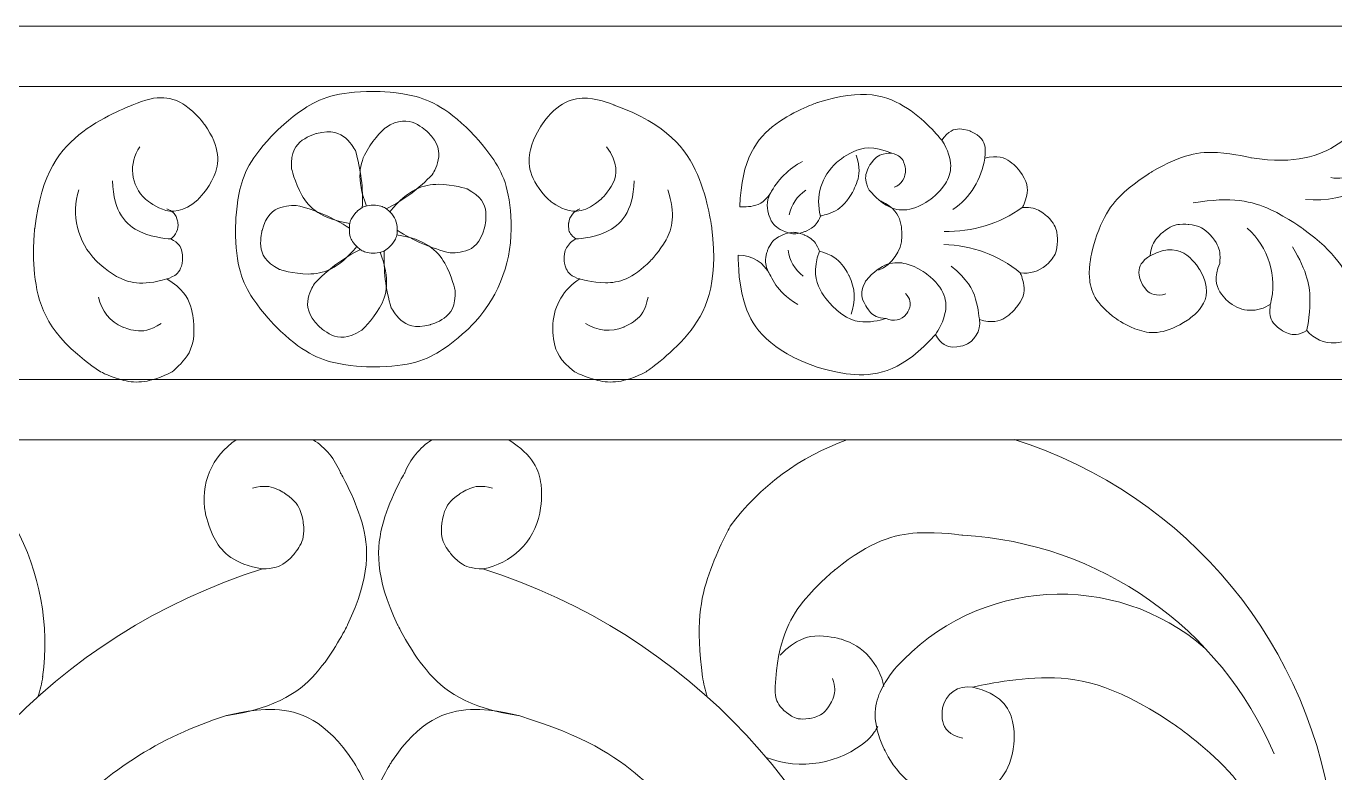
# Model space of a CAD drawing. Header units: millimetres. Extents: x 5501 to 5703, y 4457 to 4568.
# Drawn here: x 5592.64 to 5622.69, y 4551.2 to 4568.35 of the extents above; entities that cross this region are included whole.
import ezdxf

# ---------------------------------------------------------------- set-up
doc = ezdxf.new("R2010")
doc.units = ezdxf.units.MM
doc.header["$MEASUREMENT"] = 0
doc.layers.add('SITARA ALL', color=18, linetype='Continuous', true_color=0x000000)

msp = doc.modelspace()

# ---------------------------------------------------------------- linework, layer by layer
at = {"layer": 'SITARA ALL', "color": 1, "lineweight": 9, "true_color": 0xff0000}
for points, knots in [([(5700.594, 4568.351), (5700.594, 4568.351), (5600.594, 4568.351), (5550.594, 4568.351), (5500.594, 4568.351), (5500.594, 4568.351), (5500.594, 4568.351), (5500.594, 4568.351), (5500.594, 4517.803), (5500.594, 4517.803), (5500.594, 4517.803), (5501.15, 4517.596), (5501.74, 4517.595), (5502.331, 4517.595), (5502.957, 4517.802), (5503.602, 4518.797), (5503.602, 4518.797), (5503.925, 4519.294), (5504.053, 4519.871), (5504.181, 4520.448), (5504.113, 4521.103), (5503.281, 4521.948), (5503.281, 4521.948), (5502.677, 4522.63), (5502.252, 4523.435), (5501.828, 4524.24), (5501.583, 4525.168), (5501.963, 4526.95)], [0, 0, 0, 0, 0.1, 0.1, 0.1, 0.2, 0.2, 0.2, 0.3, 0.3, 0.3, 0.4, 0.4, 0.4, 0.5, 0.5, 0.5, 0.6, 0.6, 0.6, 0.7, 0.7, 0.7, 0.8, 0.8, 0.8, 1, 1, 1, 1]), ([(5595.253, 4565.581), (5594.983, 4565.206), (5595.038, 4564.688), (5595.38, 4564.378), (5595.38, 4564.378), (5595.551, 4564.223), (5595.767, 4564.145), (5595.983, 4564.066), (5596.244, 4564.065), (5596.59, 4564.372), (5596.59, 4564.372), (5596.819, 4564.602), (5596.949, 4564.897), (5597.08, 4565.193), (5597.111, 4565.555), (5596.739, 4566.088), (5596.739, 4566.088), (5596.553, 4566.354), (5596.285, 4566.534), (5596.017, 4566.715), (5595.667, 4566.81), (5595.077, 4566.538), (5595.077, 4566.538), (5594.466, 4566.313), (5593.945, 4565.927), (5593.423, 4565.54), (5592.991, 4564.991), (5592.836, 4563.7), (5592.836, 4563.7), (5592.759, 4563.054), (5592.866, 4562.414), (5592.973, 4561.774), (5593.265, 4561.139), (5594.345, 4560.414), (5594.345, 4560.414), (5594.604, 4560.281), (5594.886, 4560.214), (5595.169, 4560.147), (5595.477, 4560.147), (5595.993, 4560.414), (5595.993, 4560.414), (5596.161, 4560.546), (5596.291, 4560.714), (5596.42, 4560.882), (5596.513, 4561.087), (5596.488, 4561.512), (5596.488, 4561.512), (5596.475, 4561.724), (5596.411, 4561.927), (5596.347, 4562.13), (5596.231, 4562.322), (5595.868, 4562.544)], [0, 0, 0, 0, 0.055556, 0.055556, 0.055556, 0.111111, 0.111111, 0.111111, 0.166667, 0.166667, 0.166667, 0.222222, 0.222222, 0.222222, 0.277778, 0.277778, 0.277778, 0.333333, 0.333333, 0.333333, 0.388889, 0.388889, 0.388889, 0.444444, 0.444444, 0.444444, 0.5, 0.5, 0.5, 0.555556, 0.555556, 0.555556, 0.611111, 0.611111, 0.611111, 0.666667, 0.666667, 0.666667, 0.722222, 0.722222, 0.722222, 0.777778, 0.777778, 0.777778, 0.833333, 0.833333, 0.833333, 0.888889, 0.888889, 0.888889, 1, 1, 1, 1]), ([(5603.774, 4563.688), (5603.773, 4562.848), (5603.439, 4562.043), (5602.845, 4561.45), (5602.845, 4561.45), (5602.548, 4561.153), (5602.199, 4560.922), (5601.851, 4560.69), (5601.45, 4560.524), (5600.61, 4560.524), (5600.61, 4560.524), (5600.19, 4560.524), (5599.779, 4560.608), (5599.368, 4560.692), (5598.965, 4560.859), (5598.372, 4561.453), (5598.372, 4561.453), (5598.075, 4561.75), (5597.844, 4562.099), (5597.612, 4562.448), (5597.446, 4562.848), (5597.446, 4563.688), (5597.446, 4563.688), (5597.447, 4564.108), (5597.53, 4564.519), (5597.614, 4564.93), (5597.781, 4565.333), (5598.375, 4565.926), (5598.375, 4565.926), (5598.672, 4566.223), (5599.021, 4566.454), (5599.37, 4566.686), (5599.771, 4566.852), (5600.61, 4566.852), (5600.61, 4566.852), (5601.03, 4566.852), (5601.441, 4566.768), (5601.852, 4566.684), (5602.255, 4566.517), (5602.848, 4565.923), (5602.848, 4565.923), (5603.145, 4565.626), (5603.376, 4565.277), (5603.608, 4564.928), (5603.775, 4564.528), (5603.774, 4563.688)], [0, 0, 0, 0, 0.066667, 0.066667, 0.066667, 0.133333, 0.133333, 0.133333, 0.2, 0.2, 0.2, 0.266667, 0.266667, 0.266667, 0.333333, 0.333333, 0.333333, 0.4, 0.4, 0.4, 0.466667, 0.466667, 0.466667, 0.533333, 0.533333, 0.533333, 0.6, 0.6, 0.6, 0.666667, 0.666667, 0.666667, 0.733333, 0.733333, 0.733333, 0.8, 0.8, 0.8, 0.866667, 0.866667, 0.866667, 0.933333, 0.933333, 0.933333, 1, 1, 1, 1]), ([(5605.353, 4562.544), (5604.99, 4562.323), (5604.758, 4561.937), (5604.733, 4561.512), (5604.733, 4561.512), (5604.72, 4561.3), (5604.76, 4561.091), (5604.8, 4560.882), (5604.892, 4560.677), (5605.227, 4560.414), (5605.227, 4560.414), (5605.485, 4560.281), (5605.768, 4560.214), (5606.051, 4560.147), (5606.358, 4560.147), (5606.875, 4560.414), (5606.875, 4560.414), (5607.415, 4560.776), (5607.831, 4561.275), (5608.247, 4561.774), (5608.538, 4562.409), (5608.384, 4563.7), (5608.384, 4563.7), (5608.307, 4564.346), (5608.052, 4564.943), (5607.797, 4565.54), (5607.364, 4566.088), (5606.144, 4566.538), (5606.144, 4566.538), (5605.849, 4566.674), (5605.526, 4566.694), (5605.204, 4566.715), (5604.853, 4566.62), (5604.481, 4566.088), (5604.481, 4566.088), (5604.295, 4565.821), (5604.218, 4565.508), (5604.141, 4565.194), (5604.172, 4564.832), (5604.63, 4564.372), (5604.63, 4564.372), (5604.803, 4564.218), (5605.02, 4564.142), (5605.237, 4564.066), (5605.497, 4564.068), (5605.84, 4564.378), (5605.84, 4564.378), (5606.012, 4564.532), (5606.111, 4564.74), (5606.21, 4564.947), (5606.237, 4565.206), (5605.967, 4565.581)], [0, 0, 0, 0, 0.055556, 0.055556, 0.055556, 0.111111, 0.111111, 0.111111, 0.166667, 0.166667, 0.166667, 0.222222, 0.222222, 0.222222, 0.277778, 0.277778, 0.277778, 0.333333, 0.333333, 0.333333, 0.388889, 0.388889, 0.388889, 0.444444, 0.444444, 0.444444, 0.5, 0.5, 0.5, 0.555556, 0.555556, 0.555556, 0.611111, 0.611111, 0.611111, 0.666667, 0.666667, 0.666667, 0.722222, 0.722222, 0.722222, 0.777778, 0.777778, 0.777778, 0.833333, 0.833333, 0.833333, 0.888889, 0.888889, 0.888889, 1, 1, 1, 1]), ([(5610.877, 4563.99), (5610.757, 4564.436), (5610.9, 4564.912), (5611.247, 4565.218), (5611.247, 4565.218), (5611.42, 4565.371), (5611.63, 4565.468), (5611.839, 4565.566), (5612.084, 4565.607), (5612.512, 4565.432), (5612.512, 4565.432), (5612.411, 4565.434), (5612.313, 4565.41), (5612.215, 4565.385), (5612.12, 4565.334), (5612.013, 4565.162), (5612.013, 4565.162), (5611.959, 4565.076), (5611.931, 4564.98), (5611.902, 4564.883), (5611.898, 4564.775), (5611.991, 4564.596), (5611.991, 4564.596), (5612.151, 4564.375), (5612.385, 4564.238), (5612.618, 4564.101), (5612.925, 4564.048), (5613.376, 4564.353), (5613.376, 4564.353), (5613.601, 4564.506), (5613.746, 4564.735), (5613.89, 4564.964), (5613.954, 4565.268), (5613.663, 4565.729), (5613.663, 4565.729), (5613.327, 4566.16), (5612.873, 4566.462), (5612.419, 4566.764), (5611.848, 4566.937), (5610.809, 4566.596), (5610.809, 4566.596), (5610.29, 4566.426), (5609.852, 4566.101), (5609.414, 4565.776), (5609.058, 4565.298), (5609.027, 4564.205), (5609.027, 4564.205), (5609.183, 4564.19), (5609.335, 4564.222), (5609.488, 4564.255), (5609.637, 4564.335), (5609.784, 4564.612)], [0, 0, 0, 0, 0.055556, 0.055556, 0.055556, 0.111111, 0.111111, 0.111111, 0.166667, 0.166667, 0.166667, 0.222222, 0.222222, 0.222222, 0.277778, 0.277778, 0.277778, 0.333333, 0.333333, 0.333333, 0.388889, 0.388889, 0.388889, 0.444444, 0.444444, 0.444444, 0.5, 0.5, 0.5, 0.555556, 0.555556, 0.555556, 0.611111, 0.611111, 0.611111, 0.666667, 0.666667, 0.666667, 0.722222, 0.722222, 0.722222, 0.777778, 0.777778, 0.777778, 0.833333, 0.833333, 0.833333, 0.888889, 0.888889, 0.888889, 1, 1, 1, 1]), ([(5600.907, 4564.152), (5601.303, 4564.353), (5601.662, 4564.622), (5601.967, 4564.946), (5601.967, 4564.946), (5602.066, 4565.1), (5602.103, 4565.278), (5602.141, 4565.457), (5602.118, 4565.659), (5601.859, 4565.916), (5601.859, 4565.916), (5601.729, 4566.045), (5601.563, 4566.12), (5601.397, 4566.195), (5601.194, 4566.215), (5600.887, 4566.016), (5600.887, 4566.016), (5600.635, 4565.791), (5600.466, 4565.498), (5600.297, 4565.206), (5600.211, 4564.848), (5600.454, 4564.216)], [0, 0, 0, 0, 0.125, 0.125, 0.125, 0.25, 0.25, 0.25, 0.375, 0.375, 0.375, 0.5, 0.5, 0.5, 0.625, 0.625, 0.625, 0.75, 0.75, 0.75, 1, 1, 1, 1]), ([(5622.594, 4564.872), (5622.962, 4564.811), (5623.332, 4564.971), (5623.539, 4565.281), (5623.539, 4565.281), (5623.643, 4565.436), (5623.696, 4565.615), (5623.749, 4565.793), (5623.752, 4565.995), (5623.554, 4566.311), (5623.554, 4566.311), (5623.2, 4565.929), (5622.763, 4565.645), (5622.326, 4565.362), (5621.806, 4565.177), (5620.773, 4565.324), (5620.773, 4565.324), (5620.387, 4565.426), (5619.989, 4565.448), (5619.591, 4565.471), (5619.18, 4565.414), (5618.492, 4565.009), (5618.492, 4565.009), (5618.148, 4564.806), (5617.851, 4564.538), (5617.555, 4564.271), (5617.305, 4563.937), (5617.108, 4563.163), (5617.108, 4563.163), (5617.034, 4562.874), (5617.053, 4562.576), (5617.072, 4562.279), (5617.184, 4561.973), (5617.671, 4561.627), (5617.671, 4561.627), (5617.915, 4561.454), (5618.199, 4561.365), (5618.484, 4561.276), (5618.809, 4561.271), (5619.307, 4561.601), (5619.307, 4561.601), (5619.501, 4561.724), (5619.629, 4561.913), (5619.757, 4562.102), (5619.819, 4562.356), (5619.588, 4562.753), (5619.588, 4562.753), (5619.473, 4562.951), (5619.289, 4563.087), (5619.106, 4563.222), (5618.854, 4563.293), (5618.448, 4563.078), (5618.448, 4563.078), (5618.343, 4563.019), (5618.268, 4562.925), (5618.193, 4562.831), (5618.149, 4562.702), (5618.241, 4562.479), (5618.241, 4562.479), (5618.287, 4562.368), (5618.371, 4562.282), (5618.455, 4562.197), (5618.578, 4562.137), (5618.81, 4562.202)], [0, 0, 0, 0, 0.045455, 0.045455, 0.045455, 0.090909, 0.090909, 0.090909, 0.136364, 0.136364, 0.136364, 0.181818, 0.181818, 0.181818, 0.227273, 0.227273, 0.227273, 0.272727, 0.272727, 0.272727, 0.318182, 0.318182, 0.318182, 0.363636, 0.363636, 0.363636, 0.409091, 0.409091, 0.409091, 0.454545, 0.454545, 0.454545, 0.5, 0.5, 0.5, 0.545455, 0.545455, 0.545455, 0.590909, 0.590909, 0.590909, 0.636364, 0.636364, 0.636364, 0.681818, 0.681818, 0.681818, 0.727273, 0.727273, 0.727273, 0.772727, 0.772727, 0.772727, 0.818182, 0.818182, 0.818182, 0.863636, 0.863636, 0.863636, 0.909091, 0.909091, 0.909091, 1, 1, 1, 1]), ([(5600.357, 4564.177), (5600.38, 4564.621), (5600.327, 4565.066), (5600.199, 4565.492), (5600.199, 4565.492), (5600.115, 4565.655), (5599.979, 4565.776), (5599.844, 4565.898), (5599.658, 4565.98), (5599.305, 4565.884), (5599.305, 4565.884), (5599.128, 4565.835), (5598.98, 4565.729), (5598.833, 4565.623), (5598.713, 4565.458), (5598.732, 4565.092), (5598.732, 4565.092), (5598.802, 4564.761), (5598.971, 4564.469), (5599.139, 4564.176), (5599.406, 4563.922), (5600.075, 4563.817)], [0, 0, 0, 0, 0.125, 0.125, 0.125, 0.25, 0.25, 0.25, 0.375, 0.375, 0.375, 0.5, 0.5, 0.5, 0.625, 0.625, 0.625, 0.75, 0.75, 0.75, 1, 1, 1, 1]), ([(5615.465, 4562.685), (5615.677, 4562.656), (5615.89, 4562.719), (5616.053, 4562.857), (5616.053, 4562.857), (5616.134, 4562.926), (5616.199, 4563.01), (5616.264, 4563.095), (5616.312, 4563.195), (5616.319, 4563.409), (5616.319, 4563.409), (5616.322, 4563.515), (5616.303, 4563.62), (5616.283, 4563.725), (5616.241, 4563.828), (5616.087, 4563.976), (5616.087, 4563.976), (5616.01, 4564.049), (5615.919, 4564.105), (5615.828, 4564.161), (5615.723, 4564.199), (5615.511, 4564.183), (5615.511, 4564.183), (5615.584, 4564.318), (5615.614, 4564.469), (5615.645, 4564.619), (5615.632, 4564.785), (5615.446, 4565.03), (5615.446, 4565.03), (5615.353, 4565.152), (5615.228, 4565.242), (5615.103, 4565.331), (5614.946, 4565.387), (5614.647, 4565.318), (5614.647, 4565.318), (5614.675, 4565.446), (5614.655, 4565.575), (5614.636, 4565.704), (5614.568, 4565.834), (5614.327, 4565.935), (5614.327, 4565.935), (5614.206, 4565.985), (5614.076, 4565.989), (5613.945, 4565.992), (5613.806, 4565.949), (5613.663, 4565.729)], [0, 0, 0, 0, 0.0625, 0.0625, 0.0625, 0.125, 0.125, 0.125, 0.1875, 0.1875, 0.1875, 0.25, 0.25, 0.25, 0.3125, 0.3125, 0.3125, 0.375, 0.375, 0.375, 0.4375, 0.4375, 0.4375, 0.5, 0.5, 0.5, 0.5625, 0.5625, 0.5625, 0.625, 0.625, 0.625, 0.6875, 0.6875, 0.6875, 0.75, 0.75, 0.75, 0.8125, 0.8125, 0.8125, 0.875, 0.875, 0.875, 1, 1, 1, 1]), ([(5609.746, 4564.548), (5609.655, 4564.396), (5609.631, 4564.213), (5609.681, 4564.043), (5609.681, 4564.043), (5609.706, 4563.959), (5609.748, 4563.881), (5609.79, 4563.803), (5609.85, 4563.732), (5610.008, 4563.654), (5610.008, 4563.654), (5610.088, 4563.615), (5610.174, 4563.593), (5610.259, 4563.572), (5610.351, 4563.568), (5610.516, 4563.631), (5610.516, 4563.631), (5610.599, 4563.663), (5610.673, 4563.712), (5610.747, 4563.76), (5610.812, 4563.825), (5610.877, 4563.99), (5610.877, 4563.99), (5611.028, 4564.022), (5611.169, 4564.085), (5611.31, 4564.148), (5611.44, 4564.242), (5611.597, 4564.508), (5611.597, 4564.508), (5611.675, 4564.642), (5611.723, 4564.788), (5611.772, 4564.934), (5611.79, 4565.094), (5611.699, 4565.389)], [0, 0, 0, 0, 0.083333, 0.083333, 0.083333, 0.166667, 0.166667, 0.166667, 0.25, 0.25, 0.25, 0.333333, 0.333333, 0.333333, 0.416667, 0.416667, 0.416667, 0.5, 0.5, 0.5, 0.583333, 0.583333, 0.583333, 0.666667, 0.666667, 0.666667, 0.75, 0.75, 0.75, 0.833333, 0.833333, 0.833333, 1, 1, 1, 1]), ([(5612.568, 4564.65), (5612.735, 4564.715), (5612.841, 4564.882), (5612.828, 4565.061), (5612.828, 4565.061), (5612.822, 4565.151), (5612.787, 4565.234), (5612.751, 4565.316), (5612.687, 4565.391), (5612.512, 4565.432)], [0, 0, 0, 0, 0.25, 0.25, 0.25, 0.5, 0.5, 0.5, 1, 1, 1, 1]), ([(5593.847, 4564.594), (5593.669, 4564.019), (5593.822, 4563.393), (5594.244, 4562.964), (5594.244, 4562.964), (5594.455, 4562.75), (5594.717, 4562.603), (5594.978, 4562.455), (5595.29, 4562.374), (5595.868, 4562.544), (5595.868, 4562.544), (5595.966, 4562.571), (5596.052, 4562.627), (5596.137, 4562.683), (5596.209, 4562.769), (5596.23, 4562.973), (5596.23, 4562.973), (5596.24, 4563.075), (5596.218, 4563.175), (5596.196, 4563.275), (5596.143, 4563.373), (5595.959, 4563.465), (5595.959, 4563.465), (5595.594, 4563.474), (5595.264, 4563.625), (5594.934, 4563.776), (5594.64, 4564.069), (5594.623, 4564.8)], [0, 0, 0, 0, 0.1, 0.1, 0.1, 0.2, 0.2, 0.2, 0.3, 0.3, 0.3, 0.4, 0.4, 0.4, 0.5, 0.5, 0.5, 0.6, 0.6, 0.6, 0.7, 0.7, 0.7, 0.8, 0.8, 0.8, 1, 1, 1, 1]), ([(5601.16, 4563.663), (5601.533, 4563.421), (5601.945, 4563.244), (5602.378, 4563.142), (5602.378, 4563.142), (5602.561, 4563.134), (5602.734, 4563.19), (5602.907, 4563.246), (5603.071, 4563.367), (5603.164, 4563.721), (5603.164, 4563.721), (5603.211, 4563.898), (5603.193, 4564.079), (5603.174, 4564.26), (5603.091, 4564.446), (5602.765, 4564.612), (5602.765, 4564.612), (5602.444, 4564.717), (5602.106, 4564.718), (5601.768, 4564.718), (5601.415, 4564.613), (5600.989, 4564.087)], [0, 0, 0, 0, 0.125, 0.125, 0.125, 0.25, 0.25, 0.25, 0.375, 0.375, 0.375, 0.5, 0.5, 0.5, 0.625, 0.625, 0.625, 0.75, 0.75, 0.75, 1, 1, 1, 1]), ([(5605.355, 4564.152), (5605.216, 4564.104), (5605.116, 4563.982), (5605.096, 4563.837), (5605.096, 4563.837), (5605.086, 4563.765), (5605.097, 4563.692), (5605.108, 4563.62), (5605.14, 4563.548), (5605.261, 4563.465), (5605.261, 4563.465), (5605.626, 4563.473), (5605.956, 4563.624), (5606.285, 4563.776), (5606.579, 4564.07), (5606.598, 4564.8)], [0, 0, 0, 0, 0.166667, 0.166667, 0.166667, 0.333333, 0.333333, 0.333333, 0.5, 0.5, 0.5, 0.666667, 0.666667, 0.666667, 1, 1, 1, 1]), ([(5605.261, 4563.465), (5605.078, 4563.373), (5604.97, 4563.177), (5604.991, 4562.973), (5604.991, 4562.973), (5605.001, 4562.871), (5605.042, 4562.777), (5605.083, 4562.684), (5605.155, 4562.598), (5605.353, 4562.544), (5605.353, 4562.544), (5605.641, 4562.459), (5605.942, 4562.457), (5606.242, 4562.455), (5606.554, 4562.536), (5606.976, 4562.964), (5606.976, 4562.964), (5607.188, 4563.178), (5607.331, 4563.442), (5607.475, 4563.706), (5607.551, 4564.019), (5607.374, 4564.594)], [0, 0, 0, 0, 0.125, 0.125, 0.125, 0.25, 0.25, 0.25, 0.375, 0.375, 0.375, 0.5, 0.5, 0.5, 0.625, 0.625, 0.625, 0.75, 0.75, 0.75, 1, 1, 1, 1]), ([(5612.213, 4562.745), (5612.528, 4562.878), (5612.737, 4563.183), (5612.748, 4563.525), (5612.748, 4563.525), (5612.754, 4563.696), (5612.709, 4563.861), (5612.665, 4564.026), (5612.57, 4564.184), (5612.265, 4564.338)], [0, 0, 0, 0, 0.25, 0.25, 0.25, 0.5, 0.5, 0.5, 1, 1, 1, 1]), ([(5622.044, 4561.36), (5622.204, 4561.167), (5622.446, 4561.062), (5622.696, 4561.077), (5622.696, 4561.077), (5622.821, 4561.085), (5622.941, 4561.122), (5623.06, 4561.159), (5623.174, 4561.226), (5623.31, 4561.436), (5623.31, 4561.436), (5623.249, 4561.885), (5623.098, 4562.312), (5622.947, 4562.739), (5622.706, 4563.145), (5621.977, 4563.683), (5621.977, 4563.683), (5621.612, 4563.952), (5621.201, 4564.141), (5620.789, 4564.331), (5620.331, 4564.441), (5619.437, 4564.293)], [0, 0, 0, 0, 0.125, 0.125, 0.125, 0.25, 0.25, 0.25, 0.375, 0.375, 0.375, 0.5, 0.5, 0.5, 0.625, 0.625, 0.625, 0.75, 0.75, 0.75, 1, 1, 1, 1]), ([(5595.959, 4563.465), (5596.08, 4563.548), (5596.144, 4563.692), (5596.124, 4563.837), (5596.124, 4563.837), (5596.114, 4563.91), (5596.084, 4563.977), (5596.054, 4564.043), (5596.004, 4564.104), (5595.866, 4564.152)], [0, 0, 0, 0, 0.25, 0.25, 0.25, 0.5, 0.5, 0.5, 1, 1, 1, 1]), ([(5600.06, 4563.713), (5599.687, 4563.956), (5599.275, 4564.132), (5598.842, 4564.234), (5598.842, 4564.234), (5598.659, 4564.242), (5598.486, 4564.186), (5598.313, 4564.13), (5598.149, 4564.009), (5598.056, 4563.655), (5598.056, 4563.655), (5598.009, 4563.478), (5598.028, 4563.297), (5598.046, 4563.116), (5598.129, 4562.93), (5598.455, 4562.764), (5598.455, 4562.764), (5598.777, 4562.659), (5599.114, 4562.658), (5599.452, 4562.658), (5599.805, 4562.763), (5600.231, 4563.289)], [0, 0, 0, 0, 0.125, 0.125, 0.125, 0.25, 0.25, 0.25, 0.375, 0.375, 0.375, 0.5, 0.5, 0.5, 0.625, 0.625, 0.625, 0.75, 0.75, 0.75, 1, 1, 1, 1]), ([(5601.161, 4563.688), (5601.161, 4563.834), (5601.103, 4563.974), (5601, 4564.077), (5601, 4564.077), (5600.948, 4564.129), (5600.887, 4564.169), (5600.826, 4564.209), (5600.756, 4564.238), (5600.61, 4564.238), (5600.61, 4564.238), (5600.537, 4564.238), (5600.466, 4564.224), (5600.394, 4564.21), (5600.324, 4564.181), (5600.221, 4564.078), (5600.221, 4564.078), (5600.17, 4564.026), (5600.129, 4563.965), (5600.089, 4563.904), (5600.06, 4563.834), (5600.06, 4563.688), (5600.06, 4563.688), (5600.06, 4563.615), (5600.074, 4563.544), (5600.089, 4563.472), (5600.118, 4563.402), (5600.221, 4563.299), (5600.221, 4563.299), (5600.272, 4563.247), (5600.333, 4563.207), (5600.394, 4563.167), (5600.464, 4563.138), (5600.61, 4563.138), (5600.61, 4563.138), (5600.683, 4563.138), (5600.755, 4563.152), (5600.826, 4563.166), (5600.896, 4563.195), (5600.999, 4563.298), (5600.999, 4563.298), (5601.051, 4563.35), (5601.091, 4563.411), (5601.131, 4563.472), (5601.16, 4563.542), (5601.161, 4563.688)], [0, 0, 0, 0, 0.066667, 0.066667, 0.066667, 0.133333, 0.133333, 0.133333, 0.2, 0.2, 0.2, 0.266667, 0.266667, 0.266667, 0.333333, 0.333333, 0.333333, 0.4, 0.4, 0.4, 0.466667, 0.466667, 0.466667, 0.533333, 0.533333, 0.533333, 0.6, 0.6, 0.6, 0.666667, 0.666667, 0.666667, 0.733333, 0.733333, 0.733333, 0.8, 0.8, 0.8, 0.866667, 0.866667, 0.866667, 0.933333, 0.933333, 0.933333, 1, 1, 1, 1]), ([(5621.209, 4561.967), (5620.926, 4561.766), (5620.544, 4561.778), (5620.274, 4561.995), (5620.274, 4561.995), (5620.138, 4562.104), (5620.047, 4562.251), (5619.956, 4562.398), (5619.91, 4562.583), (5620.045, 4562.902), (5620.045, 4562.902), (5620.057, 4563.009), (5620.049, 4563.115), (5620.04, 4563.222), (5620.01, 4563.329), (5619.876, 4563.497), (5619.876, 4563.497), (5619.81, 4563.581), (5619.728, 4563.649), (5619.646, 4563.718), (5619.548, 4563.772), (5619.335, 4563.796), (5619.335, 4563.796), (5619.228, 4563.807), (5619.122, 4563.798), (5619.015, 4563.788), (5618.909, 4563.757), (5618.742, 4563.622), (5618.742, 4563.622), (5618.659, 4563.555), (5618.591, 4563.472), (5618.523, 4563.389), (5618.47, 4563.291), (5618.448, 4563.078)], [0, 0, 0, 0, 0.083333, 0.083333, 0.083333, 0.166667, 0.166667, 0.166667, 0.25, 0.25, 0.25, 0.333333, 0.333333, 0.333333, 0.416667, 0.416667, 0.416667, 0.5, 0.5, 0.5, 0.583333, 0.583333, 0.583333, 0.666667, 0.666667, 0.666667, 0.75, 0.75, 0.75, 0.833333, 0.833333, 0.833333, 1, 1, 1, 1]), ([(5620.677, 4563.711), (5621.164, 4563.273), (5621.368, 4562.602), (5621.209, 4561.967), (5621.209, 4561.967), (5621.185, 4561.858), (5621.195, 4561.747), (5621.205, 4561.636), (5621.248, 4561.523), (5621.429, 4561.391), (5621.429, 4561.391), (5621.519, 4561.325), (5621.625, 4561.29), (5621.73, 4561.254), (5621.851, 4561.248), (5622.044, 4561.36), (5622.044, 4561.36), (5622.112, 4561.69), (5622.116, 4562.026), (5622.121, 4562.362), (5622.062, 4562.705), (5621.715, 4563.282)], [0, 0, 0, 0, 0.125, 0.125, 0.125, 0.25, 0.25, 0.25, 0.375, 0.375, 0.375, 0.5, 0.5, 0.5, 0.625, 0.625, 0.625, 0.75, 0.75, 0.75, 1, 1, 1, 1]), ([(5600.863, 4563.199), (5600.84, 4562.755), (5600.893, 4562.31), (5601.021, 4561.884), (5601.021, 4561.884), (5601.106, 4561.722), (5601.241, 4561.6), (5601.376, 4561.478), (5601.563, 4561.397), (5601.916, 4561.493), (5601.916, 4561.493), (5602.092, 4561.541), (5602.24, 4561.647), (5602.388, 4561.754), (5602.507, 4561.918), (5602.488, 4562.284), (5602.488, 4562.284), (5602.418, 4562.615), (5602.25, 4562.907), (5602.081, 4563.2), (5601.814, 4563.454), (5601.145, 4563.56)], [0, 0, 0, 0, 0.125, 0.125, 0.125, 0.25, 0.25, 0.25, 0.375, 0.375, 0.375, 0.5, 0.5, 0.5, 0.625, 0.625, 0.625, 0.75, 0.75, 0.75, 1, 1, 1, 1]), ([(5611.58, 4561.732), (5611.69, 4562.021), (5611.674, 4562.342), (5611.535, 4562.618), (5611.535, 4562.618), (5611.466, 4562.756), (5611.369, 4562.876), (5611.272, 4562.996), (5611.148, 4563.099), (5610.851, 4563.182), (5610.851, 4563.182), (5610.822, 4563.264), (5610.777, 4563.339), (5610.732, 4563.413), (5610.671, 4563.48), (5610.513, 4563.551), (5610.513, 4563.551), (5610.433, 4563.586), (5610.348, 4563.605), (5610.264, 4563.623), (5610.173, 4563.624), (5610.013, 4563.558), (5610.013, 4563.558), (5609.932, 4563.525), (5609.861, 4563.476), (5609.789, 4563.427), (5609.726, 4563.362), (5609.664, 4563.2), (5609.664, 4563.2), (5609.633, 4563.118), (5609.62, 4563.033), (5609.606, 4562.947), (5609.61, 4562.857), (5609.685, 4562.7), (5609.685, 4562.7), (5609.76, 4562.547), (5609.855, 4562.405), (5609.951, 4562.264), (5610.068, 4562.134), (5610.36, 4561.957)], [0, 0, 0, 0, 0.071429, 0.071429, 0.071429, 0.142857, 0.142857, 0.142857, 0.214286, 0.214286, 0.214286, 0.285714, 0.285714, 0.285714, 0.357143, 0.357143, 0.357143, 0.428571, 0.428571, 0.428571, 0.5, 0.5, 0.5, 0.571429, 0.571429, 0.571429, 0.642857, 0.642857, 0.642857, 0.714286, 0.714286, 0.714286, 0.785714, 0.785714, 0.785714, 0.857143, 0.857143, 0.857143, 1, 1, 1, 1]), ([(5600.314, 4563.224), (5599.917, 4563.023), (5599.558, 4562.754), (5599.253, 4562.43), (5599.253, 4562.43), (5599.155, 4562.276), (5599.117, 4562.098), (5599.079, 4561.919), (5599.102, 4561.717), (5599.362, 4561.46), (5599.362, 4561.46), (5599.491, 4561.331), (5599.657, 4561.256), (5599.824, 4561.181), (5600.026, 4561.161), (5600.333, 4561.36), (5600.333, 4561.36), (5600.585, 4561.586), (5600.754, 4561.878), (5600.923, 4562.17), (5601.009, 4562.528), (5600.766, 4563.16)], [0, 0, 0, 0, 0.125, 0.125, 0.125, 0.25, 0.25, 0.25, 0.375, 0.375, 0.375, 0.5, 0.5, 0.5, 0.625, 0.625, 0.625, 0.75, 0.75, 0.75, 1, 1, 1, 1]), ([(5614.526, 4561.612), (5614.566, 4561.353), (5614.415, 4561.102), (5614.167, 4561.017), (5614.167, 4561.017), (5614.043, 4560.975), (5613.912, 4560.98), (5613.782, 4560.985), (5613.646, 4561.037), (5613.518, 4561.266), (5613.518, 4561.266), (5613.678, 4561.486), (5613.736, 4561.75), (5613.794, 4562.014), (5613.75, 4562.323), (5613.32, 4562.657), (5613.32, 4562.657), (5613.105, 4562.825), (5612.843, 4562.891), (5612.581, 4562.958), (5612.272, 4562.924), (5611.923, 4562.506), (5611.923, 4562.506), (5611.871, 4562.419), (5611.843, 4562.322), (5611.815, 4562.225), (5611.812, 4562.117), (5611.908, 4561.939), (5611.908, 4561.939), (5611.955, 4561.85), (5612.025, 4561.776), (5612.095, 4561.703), (5612.186, 4561.646), (5612.388, 4561.637), (5612.388, 4561.637), (5612.169, 4561.564), (5611.938, 4561.556), (5611.708, 4561.548), (5611.466, 4561.605), (5611.14, 4561.933), (5611.14, 4561.933), (5610.977, 4562.097), (5610.867, 4562.3), (5610.758, 4562.503), (5610.702, 4562.745), (5610.851, 4563.182)], [0, 0, 0, 0, 0.0625, 0.0625, 0.0625, 0.125, 0.125, 0.125, 0.1875, 0.1875, 0.1875, 0.25, 0.25, 0.25, 0.3125, 0.3125, 0.3125, 0.375, 0.375, 0.375, 0.4375, 0.4375, 0.4375, 0.5, 0.5, 0.5, 0.5625, 0.5625, 0.5625, 0.625, 0.625, 0.625, 0.6875, 0.6875, 0.6875, 0.75, 0.75, 0.75, 0.8125, 0.8125, 0.8125, 0.875, 0.875, 0.875, 1, 1, 1, 1]), ([(5613.706, 4563.337), (5614.346, 4563.319), (5614.963, 4563.091), (5615.462, 4562.688), (5615.462, 4562.688), (5615.526, 4562.549), (5615.547, 4562.397), (5615.567, 4562.244), (5615.544, 4562.08), (5615.342, 4561.848), (5615.342, 4561.848), (5615.241, 4561.732), (5615.111, 4561.65), (5614.98, 4561.569), (5614.821, 4561.523), (5614.526, 4561.612), (5614.526, 4561.612), (5614.508, 4561.852), (5614.44, 4562.083), (5614.372, 4562.315), (5614.254, 4562.537), (5613.877, 4562.837)], [0, 0, 0, 0, 0.125, 0.125, 0.125, 0.25, 0.25, 0.25, 0.375, 0.375, 0.375, 0.5, 0.5, 0.5, 0.625, 0.625, 0.625, 0.75, 0.75, 0.75, 1, 1, 1, 1]), ([(5609.72, 4562.633), (5609.591, 4562.918), (5609.303, 4563.098), (5608.991, 4563.088), (5608.991, 4563.088), (5608.97, 4562.542), (5609.122, 4562.019), (5609.275, 4561.495), (5609.6, 4560.995), (5610.614, 4560.586), (5610.614, 4560.586), (5611.121, 4560.382), (5611.665, 4560.348), (5612.209, 4560.314), (5612.79, 4560.45), (5613.518, 4561.266)], [0, 0, 0, 0, 0.166667, 0.166667, 0.166667, 0.333333, 0.333333, 0.333333, 0.5, 0.5, 0.5, 0.666667, 0.666667, 0.666667, 1, 1, 1, 1]), ([(5612.388, 4561.637), (5612.546, 4561.555), (5612.741, 4561.598), (5612.849, 4561.74), (5612.849, 4561.74), (5612.904, 4561.811), (5612.928, 4561.896), (5612.953, 4561.982), (5612.948, 4562.082), (5612.826, 4562.212)], [0, 0, 0, 0, 0.25, 0.25, 0.25, 0.5, 0.5, 0.5, 1, 1, 1, 1]), ([(5594.302, 4562.127), (5594.362, 4561.819), (5594.571, 4561.561), (5594.86, 4561.44), (5594.86, 4561.44), (5595.004, 4561.379), (5595.159, 4561.357), (5595.314, 4561.334), (5595.48, 4561.349), (5595.741, 4561.522)], [0, 0, 0, 0, 0.25, 0.25, 0.25, 0.5, 0.5, 0.5, 1, 1, 1, 1]), ([(5605.479, 4561.522), (5605.741, 4561.349), (5606.071, 4561.319), (5606.36, 4561.44), (5606.36, 4561.44), (5606.505, 4561.501), (5606.629, 4561.595), (5606.754, 4561.69), (5606.858, 4561.819), (5606.918, 4562.127)], [0, 0, 0, 0, 0.25, 0.25, 0.25, 0.5, 0.5, 0.5, 1, 1, 1, 1]), ([(5593.018, 4553.4), (5593.179, 4554.594), (5592.957, 4555.809), (5592.384, 4556.868), (5592.384, 4556.868), (5592.045, 4557.323), (5591.642, 4557.723), (5591.239, 4558.123), (5590.773, 4558.467), (5589.704, 4558.849)], [0, 0, 0, 0, 0.25, 0.25, 0.25, 0.5, 0.5, 0.5, 1, 1, 1, 1]), ([(5599.233, 4558.849), (5599.514, 4558.667), (5599.731, 4558.403), (5599.856, 4558.093), (5599.856, 4558.093), (5600.172, 4557.56), (5600.344, 4556.966), (5600.517, 4556.373), (5600.548, 4555.719), (5600.019, 4554.599), (5600.019, 4554.599), (5599.754, 4554.04), (5599.36, 4553.564), (5598.966, 4553.088), (5598.441, 4552.696), (5597.218, 4552.506), (5597.218, 4552.506), (5597.771, 4552.674), (5598.346, 4552.651), (5598.921, 4552.629), (5599.518, 4552.415), (5600.157, 4551.452), (5600.157, 4551.452), (5600.477, 4550.97), (5600.62, 4550.413), (5600.763, 4549.855), (5600.729, 4549.222), (5599.99, 4548.333), (5599.99, 4548.333), (5598.387, 4546.084), (5597.518, 4543.469), (5596.648, 4540.854), (5596.511, 4537.873), (5599.281, 4533.095)], [0, 0, 0, 0, 0.083333, 0.083333, 0.083333, 0.166667, 0.166667, 0.166667, 0.25, 0.25, 0.25, 0.333333, 0.333333, 0.333333, 0.416667, 0.416667, 0.416667, 0.5, 0.5, 0.5, 0.583333, 0.583333, 0.583333, 0.666667, 0.666667, 0.666667, 0.75, 0.75, 0.75, 0.833333, 0.833333, 0.833333, 1, 1, 1, 1]), ([(5597.465, 4558.849), (5596.905, 4558.486), (5596.624, 4557.817), (5596.756, 4557.163), (5596.756, 4557.163), (5596.822, 4556.835), (5596.985, 4556.545), (5597.148, 4556.255), (5597.407, 4556.001), (5598.064, 4555.884), (5598.064, 4555.884), (5598.199, 4555.884), (5598.331, 4555.913), (5598.463, 4555.941), (5598.592, 4555.999), (5598.772, 4556.201), (5598.772, 4556.201), (5598.861, 4556.302), (5598.927, 4556.42), (5598.993, 4556.537), (5599.035, 4556.672), (5599.003, 4556.94), (5599.003, 4556.94), (5598.986, 4557.074), (5598.942, 4557.202), (5598.897, 4557.329), (5598.824, 4557.45), (5598.602, 4557.603), (5598.602, 4557.603), (5598.49, 4557.68), (5598.365, 4557.731), (5598.24, 4557.781), (5598.101, 4557.807), (5597.839, 4557.741)], [0, 0, 0, 0, 0.083333, 0.083333, 0.083333, 0.166667, 0.166667, 0.166667, 0.25, 0.25, 0.25, 0.333333, 0.333333, 0.333333, 0.416667, 0.416667, 0.416667, 0.5, 0.5, 0.5, 0.583333, 0.583333, 0.583333, 0.666667, 0.666667, 0.666667, 0.75, 0.75, 0.75, 0.833333, 0.833333, 0.833333, 1, 1, 1, 1]), ([(5601.955, 4558.849), (5601.675, 4558.667), (5601.457, 4558.403), (5601.332, 4558.093), (5601.332, 4558.093), (5601.017, 4557.56), (5600.844, 4556.967), (5600.671, 4556.373), (5600.641, 4555.718), (5601.169, 4554.599), (5601.169, 4554.599), (5601.434, 4554.04), (5601.828, 4553.564), (5602.223, 4553.088), (5602.748, 4552.696), (5603.971, 4552.506), (5603.971, 4552.506), (5603.418, 4552.674), (5602.843, 4552.651), (5602.268, 4552.628), (5601.67, 4552.414), (5601.031, 4551.452), (5601.031, 4551.452), (5600.711, 4550.971), (5600.569, 4550.413), (5600.426, 4549.856), (5600.46, 4549.221), (5601.199, 4548.333), (5601.199, 4548.333), (5601.334, 4548.143), (5601.508, 4547.988), (5601.682, 4547.832), (5601.894, 4547.711), (5602.359, 4547.672), (5602.359, 4547.672), (5602.592, 4547.653), (5602.823, 4547.685), (5603.054, 4547.717), (5603.283, 4547.801), (5603.614, 4548.13), (5603.614, 4548.13), (5603.779, 4548.295), (5603.904, 4548.492), (5604.028, 4548.689), (5604.113, 4548.919), (5604.075, 4549.384), (5604.075, 4549.384), (5604.056, 4549.617), (5603.986, 4549.839), (5603.916, 4550.062), (5603.795, 4550.274), (5603.416, 4550.546), (5603.416, 4550.546), (5603.346, 4550.612), (5603.263, 4550.661), (5603.181, 4550.71), (5603.084, 4550.741), (5602.893, 4550.715), (5602.893, 4550.715), (5602.798, 4550.701), (5602.708, 4550.667), (5602.619, 4550.632), (5602.534, 4550.576), (5602.437, 4550.41), (5602.437, 4550.41), (5602.388, 4550.327), (5602.36, 4550.235), (5602.331, 4550.143), (5602.323, 4550.042), (5602.393, 4549.862), (5602.393, 4549.862), (5602.428, 4549.773), (5602.483, 4549.693), (5602.537, 4549.614), (5602.611, 4549.545), (5602.796, 4549.489)], [0, 0, 0, 0, 0.038462, 0.038462, 0.038462, 0.076923, 0.076923, 0.076923, 0.115385, 0.115385, 0.115385, 0.153846, 0.153846, 0.153846, 0.192308, 0.192308, 0.192308, 0.230769, 0.230769, 0.230769, 0.269231, 0.269231, 0.269231, 0.307692, 0.307692, 0.307692, 0.346154, 0.346154, 0.346154, 0.384615, 0.384615, 0.384615, 0.423077, 0.423077, 0.423077, 0.461538, 0.461538, 0.461538, 0.5, 0.5, 0.5, 0.538462, 0.538462, 0.538462, 0.576923, 0.576923, 0.576923, 0.615385, 0.615385, 0.615385, 0.653846, 0.653846, 0.653846, 0.692308, 0.692308, 0.692308, 0.730769, 0.730769, 0.730769, 0.769231, 0.769231, 0.769231, 0.807692, 0.807692, 0.807692, 0.846154, 0.846154, 0.846154, 0.884615, 0.884615, 0.884615, 0.923077, 0.923077, 0.923077, 1, 1, 1, 1]), ([(5603.124, 4555.884), (5603.781, 4556.001), (5604.3, 4556.508), (5604.433, 4557.163), (5604.433, 4557.163), (5604.499, 4557.49), (5604.461, 4557.82), (5604.424, 4558.151), (5604.283, 4558.486), (5603.723, 4558.849)], [0, 0, 0, 0, 0.25, 0.25, 0.25, 0.5, 0.5, 0.5, 1, 1, 1, 1]), ([(5611.484, 4558.849), (5610.415, 4558.467), (5609.483, 4557.778), (5608.805, 4556.868), (5608.805, 4556.868), (5608.518, 4556.338), (5608.319, 4555.77), (5608.121, 4555.201), (5608.01, 4554.594), (5608.17, 4553.4)], [0, 0, 0, 0, 0.25, 0.25, 0.25, 0.5, 0.5, 0.5, 1, 1, 1, 1]), ([(5612.552, 4545.749), (5611.418, 4550.552), (5607.832, 4554.404), (5603.124, 4555.884), (5603.124, 4555.884), (5602.989, 4555.884), (5602.857, 4555.913), (5602.725, 4555.941), (5602.596, 4555.999), (5602.417, 4556.201), (5602.417, 4556.201), (5602.327, 4556.302), (5602.261, 4556.42), (5602.195, 4556.537), (5602.153, 4556.672), (5602.186, 4556.94), (5602.186, 4556.94), (5602.202, 4557.074), (5602.247, 4557.202), (5602.291, 4557.329), (5602.364, 4557.45), (5602.587, 4557.603), (5602.587, 4557.603), (5602.698, 4557.68), (5602.823, 4557.731), (5602.948, 4557.782), (5603.087, 4557.807), (5603.349, 4557.741)], [0, 0, 0, 0, 0.1, 0.1, 0.1, 0.2, 0.2, 0.2, 0.3, 0.3, 0.3, 0.4, 0.4, 0.4, 0.5, 0.5, 0.5, 0.6, 0.6, 0.6, 0.7, 0.7, 0.7, 0.8, 0.8, 0.8, 1, 1, 1, 1]), ([(5621.291, 4551.637), (5620.059, 4554.533), (5617.288, 4556.479), (5614.146, 4556.658), (5614.146, 4556.658), (5613.625, 4556.739), (5613.099, 4556.709), (5612.573, 4556.678), (5612.042, 4556.535), (5611.221, 4555.873), (5611.221, 4555.873), (5610.811, 4555.542), (5610.48, 4555.132), (5610.15, 4554.721), (5609.898, 4554.232), (5609.838, 4553.179), (5609.838, 4553.179), (5609.829, 4553.076), (5609.843, 4552.974), (5609.858, 4552.871), (5609.897, 4552.769), (5610.047, 4552.626), (5610.047, 4552.626), (5610.122, 4552.555), (5610.211, 4552.503), (5610.301, 4552.45), (5610.405, 4552.417), (5610.61, 4552.446), (5610.61, 4552.446), (5610.713, 4552.46), (5610.809, 4552.498), (5610.906, 4552.535), (5610.996, 4552.596), (5611.101, 4552.775), (5611.101, 4552.775), (5611.154, 4552.864), (5611.185, 4552.963), (5611.215, 4553.062), (5611.224, 4553.17), (5611.15, 4553.364)], [0, 0, 0, 0, 0.071429, 0.071429, 0.071429, 0.142857, 0.142857, 0.142857, 0.214286, 0.214286, 0.214286, 0.285714, 0.285714, 0.285714, 0.357143, 0.357143, 0.357143, 0.428571, 0.428571, 0.428571, 0.5, 0.5, 0.5, 0.571429, 0.571429, 0.571429, 0.642857, 0.642857, 0.642857, 0.714286, 0.714286, 0.714286, 0.785714, 0.785714, 0.785714, 0.857143, 0.857143, 0.857143, 1, 1, 1, 1]), ([(5619.713, 4554.057), (5617.626, 4555.877), (5614.46, 4555.679), (5612.61, 4553.618), (5612.61, 4553.618), (5612.385, 4553.362), (5612.246, 4553.052), (5612.106, 4552.741), (5612.052, 4552.377), (5612.334, 4551.756), (5612.334, 4551.756), (5612.475, 4551.446), (5612.7, 4551.191), (5612.925, 4550.936), (5613.235, 4550.737), (5613.917, 4550.738), (5613.917, 4550.738), (5614.244, 4550.693), (5614.56, 4550.781), (5614.876, 4550.868), (5615.181, 4551.089), (5615.302, 4551.738), (5615.302, 4551.738), (5615.362, 4552.063), (5615.289, 4552.382), (5615.216, 4552.702), (5615.01, 4553.017), (5614.368, 4553.168), (5614.368, 4553.168), (5615.147, 4553.358), (5615.948, 4553.381), (5616.75, 4553.404), (5617.572, 4553.259), (5618.909, 4552.371), (5618.909, 4552.371), (5619.577, 4551.927), (5620.137, 4551.353), (5620.696, 4550.779), (5621.148, 4550.077), (5621.4, 4548.492)], [0, 0, 0, 0, 0.071429, 0.071429, 0.071429, 0.142857, 0.142857, 0.142857, 0.214286, 0.214286, 0.214286, 0.285714, 0.285714, 0.285714, 0.357143, 0.357143, 0.357143, 0.428571, 0.428571, 0.428571, 0.5, 0.5, 0.5, 0.571429, 0.571429, 0.571429, 0.642857, 0.642857, 0.642857, 0.714286, 0.714286, 0.714286, 0.785714, 0.785714, 0.785714, 0.857143, 0.857143, 0.857143, 1, 1, 1, 1]), ([(5612.331, 4553.184), (5612.235, 4553.698), (5611.86, 4554.115), (5611.36, 4554.267), (5611.36, 4554.267), (5611.11, 4554.343), (5610.849, 4554.345), (5610.588, 4554.348), (5610.317, 4554.278), (5609.952, 4553.904)], [0, 0, 0, 0, 0.25, 0.25, 0.25, 0.5, 0.5, 0.5, 1, 1, 1, 1]), ([(5614.368, 4553.168), (5614.048, 4553.224), (5613.741, 4553.013), (5613.68, 4552.694), (5613.68, 4552.694), (5613.649, 4552.534), (5613.685, 4552.377), (5613.721, 4552.22), (5613.824, 4552.065), (5614.142, 4551.998)], [0, 0, 0, 0, 0.25, 0.25, 0.25, 0.5, 0.5, 0.5, 1, 1, 1, 1]), ([(5597.218, 4552.506), (5595.717, 4552.042), (5594.373, 4551.171), (5593.335, 4549.991), (5593.335, 4549.991), (5591.214, 4547.449), (5590.074, 4544.353), (5588.934, 4541.256), (5588.776, 4537.606), (5592.555, 4532.167), (5592.555, 4532.167), (5592.961, 4531.614), (5593.467, 4531.151), (5593.974, 4530.689), (5594.582, 4530.317), (5595.937, 4530.099), (5595.937, 4530.099), (5595.601, 4528.492), (5595.76, 4526.86), (5595.918, 4525.229), (5596.57, 4523.574), (5599.252, 4521.677)], [0, 0, 0, 0, 0.125, 0.125, 0.125, 0.25, 0.25, 0.25, 0.375, 0.375, 0.375, 0.5, 0.5, 0.5, 0.625, 0.625, 0.625, 0.75, 0.75, 0.75, 1, 1, 1, 1]), ([(5601.936, 4521.677), (5604.619, 4523.572), (5605.921, 4526.883), (5605.251, 4530.099), (5605.251, 4530.099), (5605.929, 4530.208), (5606.571, 4530.448), (5607.214, 4530.689), (5607.822, 4531.06), (5608.633, 4532.167), (5608.633, 4532.167), (5610.525, 4534.885), (5611.389, 4538.069), (5612.254, 4541.253), (5612.093, 4544.904), (5607.853, 4549.991), (5607.853, 4549.991), (5607.335, 4550.581), (5606.739, 4551.094), (5606.144, 4551.607), (5605.472, 4552.042), (5603.971, 4552.506)], [0, 0, 0, 0, 0.125, 0.125, 0.125, 0.25, 0.25, 0.25, 0.375, 0.375, 0.375, 0.5, 0.5, 0.5, 0.625, 0.625, 0.625, 0.75, 0.75, 0.75, 1, 1, 1, 1]), ([(5609.63, 4551.554), (5610.42, 4551.249), (5611.314, 4551.401), (5611.959, 4551.95), (5611.959, 4551.95), (5612.005, 4551.997), (5612.047, 4552.047), (5612.09, 4552.098), (5612.129, 4552.151), (5612.191, 4552.267)], [0, 0, 0, 0, 0.25, 0.25, 0.25, 0.5, 0.5, 0.5, 1, 1, 1, 1])]:
    msp.add_open_spline(points, degree=3, knots=knots, dxfattribs=at)
for points in [[(5500.594, 4566.962), (5500.594, 4566.962), (5700.594, 4566.962), (5700.594, 4566.962)], [(5622.013, 4564.367), (5622.963, 4564.292), (5623.877, 4564.749), (5624.388, 4565.554)], [(5610.467, 4565.244), (5610.149, 4565.079), (5609.889, 4564.819), (5609.721, 4564.502)], [(5613.919, 4564.138), (5614.315, 4564.413), (5614.579, 4564.841), (5614.647, 4565.318)], [(5610.541, 4564.583), (5610.343, 4564.453), (5610.205, 4564.249), (5610.158, 4564.016)], [(5613.715, 4563.638), (5614.357, 4563.619), (5614.988, 4563.81), (5615.511, 4564.183)], [(5610.132, 4563.203), (5610.163, 4562.968), (5610.287, 4562.755), (5610.477, 4562.612)], [(5500.594, 4560.238), (5500.594, 4560.238), (5700.594, 4560.238), (5700.594, 4560.238)], [(5500.594, 4558.849), (5500.594, 4558.849), (5700.594, 4558.849), (5700.594, 4558.849)], [(5622.658, 4549.929), (5622.197, 4554.093), (5619.318, 4557.594), (5615.323, 4558.858)], [(5598.064, 4555.884), (5593.356, 4554.406), (5589.772, 4550.552), (5588.636, 4545.749)], [(5592.909, 4552.947), (5592.962, 4553.097), (5592.999, 4553.252), (5593.02, 4553.41)], [(5608.169, 4553.41), (5608.19, 4553.252), (5608.227, 4553.097), (5608.279, 4552.947)]]:
    msp.add_open_spline(points, degree=3, dxfattribs=at)

doc.saveas('drawing.dxf')
